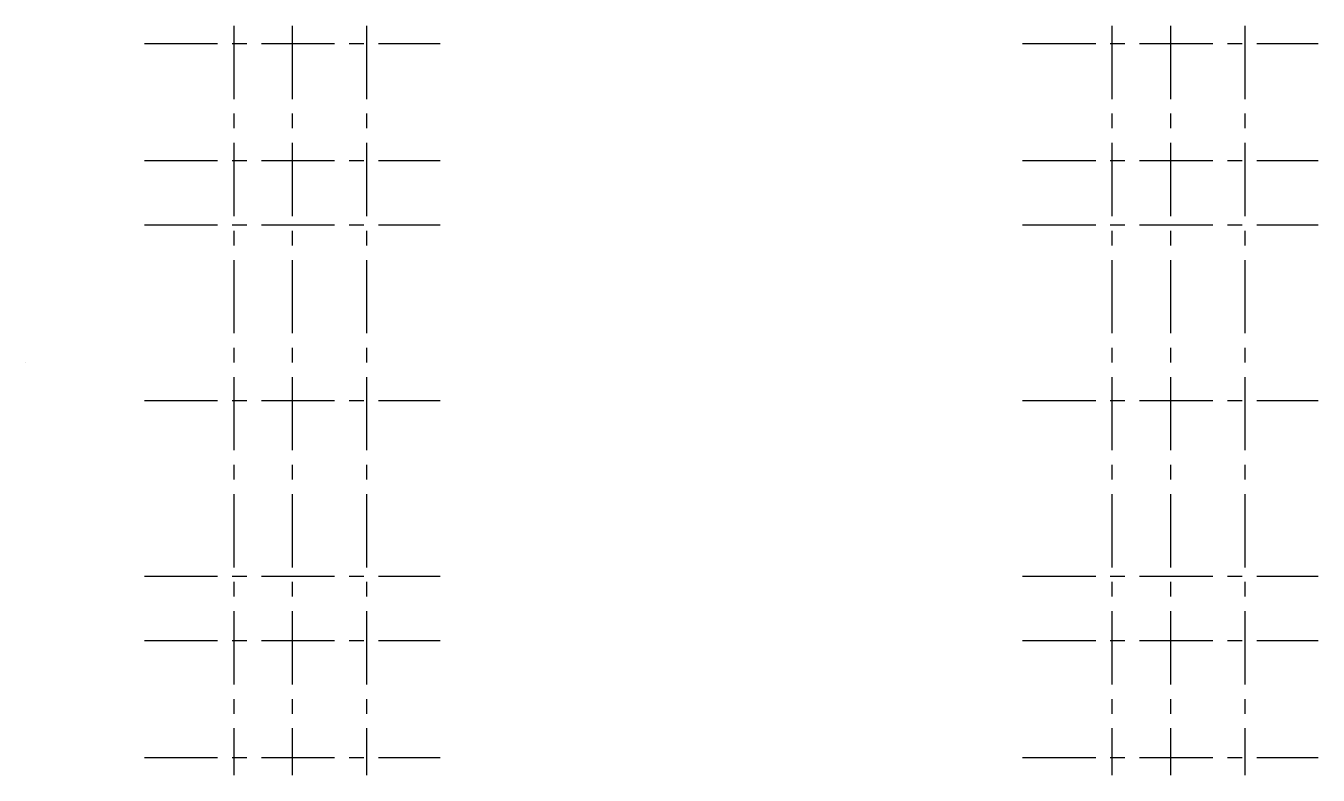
# Model space of a CAD drawing. Extents: x -195 to 26, y -70 to 58.
import ezdxf

# ---------------------------------------------------------------- set-up
doc = ezdxf.new("R2010")
doc.units = 0
doc.header["$LTSCALE"] = 10
doc.header["$MEASUREMENT"] = 0
doc.linetypes.add('CENTER', pattern=[2, 1.25, -0.25, 0.25, -0.25])
doc.layers.get('0').update_dxf_attribs({"linetype": 'CONTINUOUS'})

msp = doc.modelspace()

# ---------------------------------------------------------------- linework, layer by layer
at = {"color": 1, "linetype": 'CENTER'}
for p, q in [((-159.5, 58.5), (-159.5, -69.5)), ((-149.5, 58.5), (-149.5, -69.5)), ((-136.8, 58.5), (-136.8, -69.5)), ((-9.5, 58.5), (-9.5, -69.5)), ((0.5, 58.5), (0.5, -69.5)), ((13.2, 58.5), (13.2, -69.5)), ((-174.75, 55.5), (-124.25, 55.5)), ((-24.75, 55.5), (25.75, 55.5)), ((-174.75, 35.5), (-124.25, 35.5)), ((-24.75, 35.5), (25.75, 35.5)), ((-174.75, 24.5), (-124.25, 24.5)), ((-24.75, 24.5), (25.75, 24.5)), ((-174.75, -5.5), (-124.25, -5.5)), ((-24.75, -5.5), (25.75, -5.5)), ((-174.75, -35.5), (-124.25, -35.5)), ((-24.75, -35.5), (25.75, -35.5)), ((-174.75, -46.5), (-124.25, -46.5)), ((-24.75, -46.5), (25.75, -46.5)), ((-174.75, -66.5), (-124.25, -66.5)), ((-24.75, -66.5), (25.75, -66.5))]:
    msp.add_line(p, q, dxfattribs=at)
at = {"color": 1, "linetype": 'CENTER', "extrusion": (0, 1, 0)}
msp.add_line((-195, 1, -174.75), (-195, 1, -225.25), dxfattribs=at)

doc.saveas('drawing.dxf')
